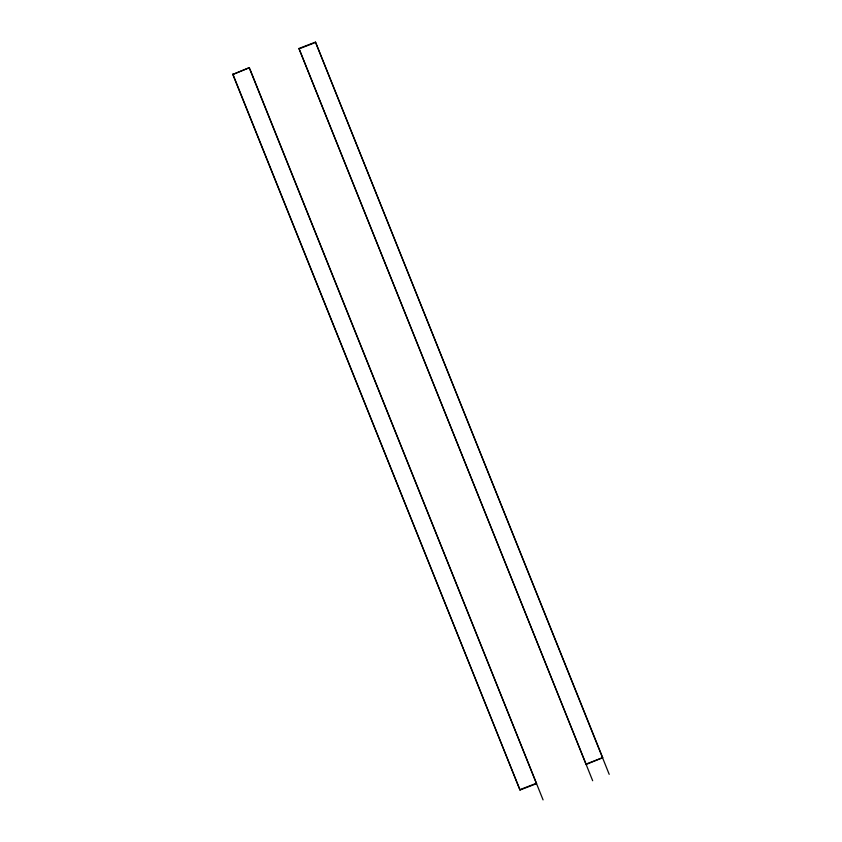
<?xml version="1.0" encoding="UTF-8"?>
<svg xmlns="http://www.w3.org/2000/svg" width="842" height="842" viewBox="0 0 842 842"><rect width="100%" height="100%" fill="white"/><g stroke="black" fill="none" stroke-linecap="round" stroke-linejoin="round"><path stroke-width="1.26" d="M232.802 74.464L249.358 67.665L536.533 783.639L520.009 790.028L232.802 74.464L249.358 67.665M298.952 48.489L586.137 764.462L602.683 757.663L315.487 42.1L298.952 48.489L592.663 780.723M315.487 42.1L609.198 774.335M520.009 790.028L232.824 74.054M300.12 48.447L314.287 42.963M520.019 789.617L536.554 783.228M586.158 764.052L602.683 757.663M249.832 69.297L543.069 799.9"/></g></svg>
